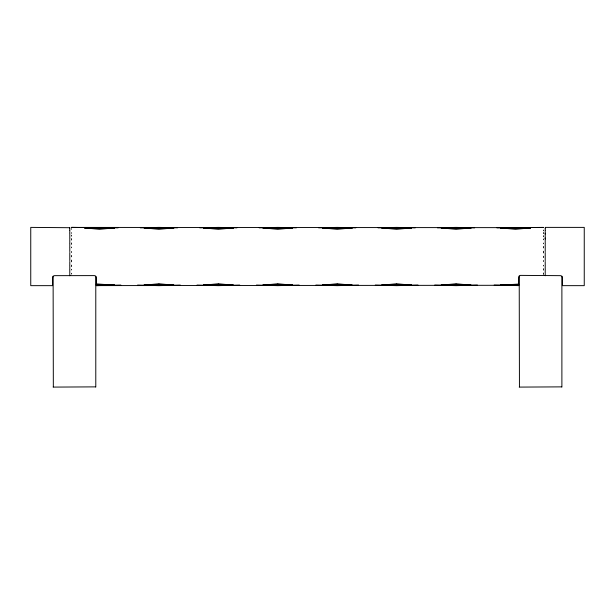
<?xml version="1.0" encoding="UTF-8"?>
<svg xmlns="http://www.w3.org/2000/svg" width="615" height="615" viewBox="0 0 615 615"><rect width="100%" height="100%" fill="white"/><g stroke="black" fill="none" stroke-linecap="round" stroke-linejoin="round"><path stroke-width="0.92" d="M95.786 387.096L95.786 276.25L94.549 275.605L54.343 275.658L53.113 276.258L52.598 277.542L52.598 285.652L30.75 285.652L30.75 227.389L69.787 227.711M561.887 387.096L561.887 276.258L560.657 275.658L520.451 275.382L519.214 276.027L518.722 277.534L518.706 285.621L494.145 285.045M53.113 387.096L95.556 386.873M519.214 387.096L561.664 386.873M140.358 227.85L158.931 227.389L177.497 227.85M199.783 227.85L218.356 227.389L236.929 227.85M259.215 227.85L277.788 227.389L296.361 227.85M318.639 227.85L337.212 227.389L355.785 227.85M378.071 227.85L396.644 227.389L415.217 227.85M437.503 227.85L456.069 227.389L474.642 227.85M496.928 227.85L543.468 227.389M95.786 276.25L96.294 277.427L96.294 285.621L120.855 285.045M137.576 285.045L158.931 285.652L180.287 285.045M197 285.045L218.356 285.652L239.712 285.045M256.432 285.045L277.788 285.652L299.144 285.045M315.856 285.045L337.212 285.652L358.568 285.045M375.288 285.045L396.644 285.652L418 285.045M434.713 285.045L456.069 285.652L477.425 285.045M96.294 284.138L114.359 284.837L96.294 284.199M71.532 227.389L118.072 227.85M530.353 227.527L543.468 227.473L500.641 227.65M114.359 227.65L84.647 227.65M173.784 227.65L144.071 227.65M233.216 227.65L203.504 227.65M292.64 227.65L262.928 227.65M352.072 227.65L322.36 227.65M411.497 227.65L381.784 227.65M470.929 227.65L441.216 227.65M530.353 227.65L71.532 227.412L84.647 227.527M144.071 285.391L173.784 285.391M203.504 285.391L233.216 285.391M262.928 285.391L292.64 285.391M322.36 285.391L352.072 285.391M381.784 285.391L411.497 285.391M441.216 285.391L470.929 285.391M500.641 285.391L518.706 285.283L96.294 285.598L114.359 285.391M545.213 227.389L584.25 227.389L584.25 285.652L562.402 285.652L562.402 277.542L561.887 276.258M518.706 284.291L500.641 284.837L518.706 284.23M519.444 386.873L519.214 276.027M53.336 386.873L53.113 276.258M545.213 227.834L545.213 228.765M545.213 228.988L545.213 230.387M545.213 230.671L545.213 232.754M545.213 234L545.213 233.27L545.213 239.027L545.213 238.036M545.213 239.719L545.213 243.117M545.213 243.717L545.213 247.092M545.213 247.722L545.213 251.589M545.213 252.45L545.213 260.591M545.213 261.452L545.213 265.319M545.213 265.941L545.213 269.324M545.213 269.924L545.213 273.314M545.213 274.013L545.213 275.743M543.468 230.148L543.468 230.763M543.468 232.57L543.468 233.562M543.468 235.753L543.468 236.714M543.468 239.027L543.468 239.719M543.468 243.117L543.468 243.717M543.468 246.515L543.468 247.883M543.468 251.251L543.468 252.896M543.468 256.263L543.468 257.562M543.468 260.591L543.468 261.452M543.468 265.319L543.468 265.941M543.468 268.74L543.468 270.07M543.468 273.022L543.468 274.359M71.532 228.726L71.532 229.226M71.532 232.754L71.532 233.27M71.532 235.238L71.532 236.114M71.532 238.682L71.532 240.019M71.532 242.971L71.532 244.293M71.532 247.092L71.532 247.722M71.532 251.589L71.532 252.45M71.532 255.479L71.532 256.77M71.532 260.137L71.532 261.79M71.532 265.157L71.532 266.526M71.532 269.324L71.532 269.924M71.532 273.314L71.532 274.013M69.787 227.834L69.787 228.765M69.787 228.988L69.787 230.387M69.787 230.671L69.787 232.754M69.787 233.27L69.787 239.02M69.787 239.719L69.787 243.117M69.787 243.717L69.787 247.092M69.787 247.722L69.787 251.589M69.787 252.45L69.787 260.591M69.787 261.452L69.787 265.319M69.787 265.941L69.787 269.324M69.787 269.924L69.787 273.314M69.787 274.013L69.787 275.743M114.359 228.203L99.499 228.98L84.647 228.203L99.499 228.895L114.359 228.203M173.784 228.203L158.931 228.98L144.071 228.203L158.931 228.895L173.784 228.203M233.216 228.203L218.356 228.98L203.504 228.203L218.356 228.895L233.216 228.203M292.64 228.203L277.788 228.98L262.928 228.203L277.788 228.895L292.64 228.203M352.072 228.203L337.212 228.98L322.36 228.203L337.212 228.895L352.072 228.203M411.497 228.203L396.644 228.98L381.784 228.203L396.644 228.895L411.497 228.203M470.929 228.203L456.069 228.98L441.216 228.203L456.069 228.895L470.929 228.203M530.353 228.203L515.501 228.98L500.641 228.203L515.501 228.895L530.353 228.203M158.931 284.061L144.071 284.837L158.931 284.145L173.784 284.837L158.931 284.061M218.356 284.061L203.504 284.837L218.356 284.145L233.216 284.837L218.356 284.061M277.788 284.061L262.928 284.837L277.788 284.145L292.64 284.837L277.788 284.061M337.212 284.061L322.36 284.837L337.212 284.145L352.072 284.837L337.212 284.061M396.644 284.061L381.784 284.837L396.644 284.145L411.497 284.837L396.644 284.061M456.069 284.061L441.216 284.837L456.069 284.145L470.929 284.837L456.069 284.061"/></g></svg>
